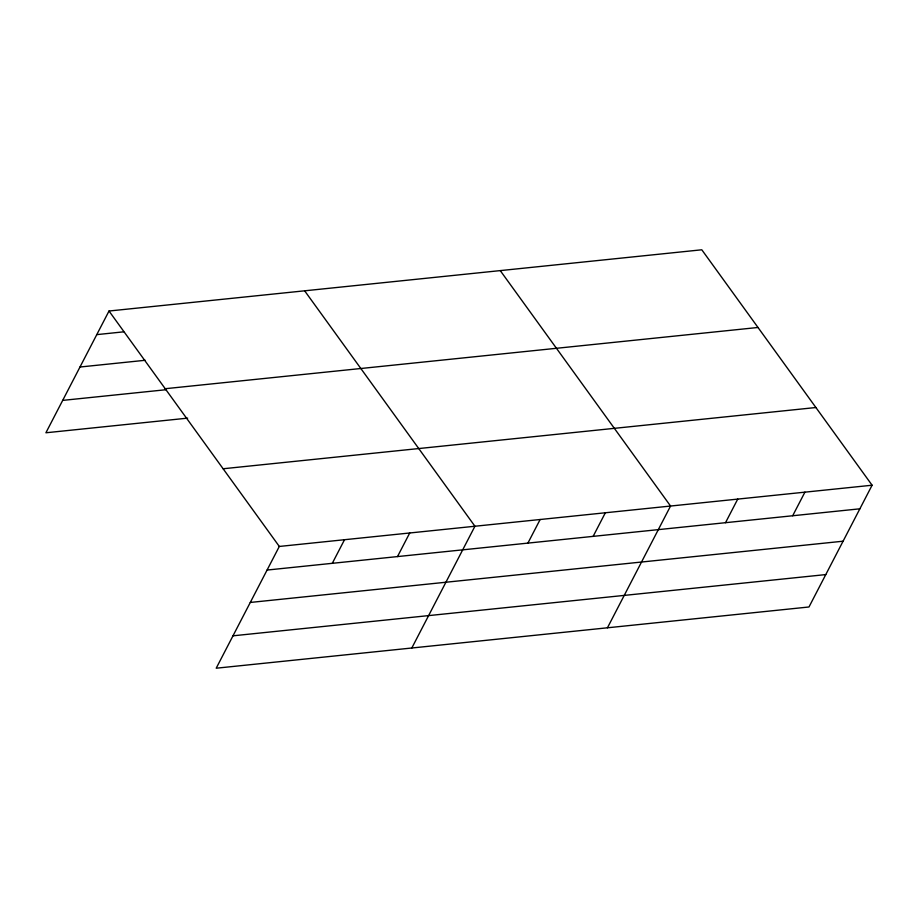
<?xml version="1.0" encoding="UTF-8"?>
<svg xmlns="http://www.w3.org/2000/svg" width="918" height="918" viewBox="0 0 918 918"><rect width="100%" height="100%" fill="white"/><g stroke="black" fill="none" stroke-linecap="round" stroke-linejoin="round"><path stroke-width="1.38" d="M872.1 485.22L279.313 546.451L216.2 668.212L808.987 606.982L872.1 485.22L701.8 249.788L109.013 311.018L45.9 432.78L187.651 418.138M332.293 563.319L344.525 539.715M397.494 556.583L409.726 532.979M411.815 648.005L474.939 526.244L304.638 290.811M527.907 543.112L540.14 519.508M593.12 536.376L605.352 512.772M607.441 627.797L670.553 506.036L500.253 270.603M725.507 522.698L737.739 499.094M792.682 515.755L804.914 492.151M96.78 334.622L123.712 331.834M79.992 367.016L145.193 360.281M165.217 388.716L758.004 327.474M62.688 400.386L166.169 389.702M223.12 468.765L815.895 407.523M267.081 570.055L859.868 508.813M250.293 602.449L843.08 541.207M232.988 635.818L825.775 574.588M109.013 311.018L279.313 546.451"/></g></svg>
